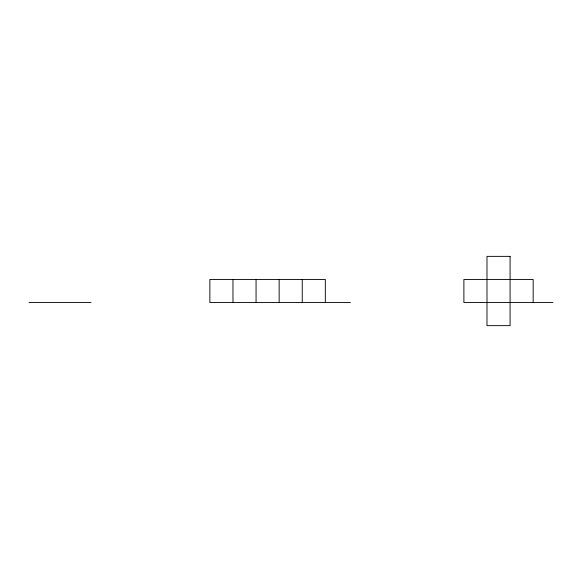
<?xml version="1.0" encoding="UTF-8"?>
<svg xmlns="http://www.w3.org/2000/svg" width="582" height="582" viewBox="0 0 582 582"><rect width="100%" height="100%" fill="white"/><g stroke="black" fill="none" stroke-linecap="round" stroke-linejoin="round"><path stroke-width="0.87" d="M29.1 302.545L91.047 302.545M350.386 302.545L209.876 302.545L209.876 279.455L325.338 279.455L325.338 302.545M552.9 302.545L463.89 302.545L463.89 279.455L533.17 279.455L533.17 302.545M302.247 279.455L302.247 302.545M279.156 279.455L279.156 302.545M256.058 279.455L256.058 302.545M232.967 279.455L232.967 302.545M510.079 256.364L486.988 256.364L486.988 325.636L510.079 325.636L510.079 256.364"/></g></svg>
